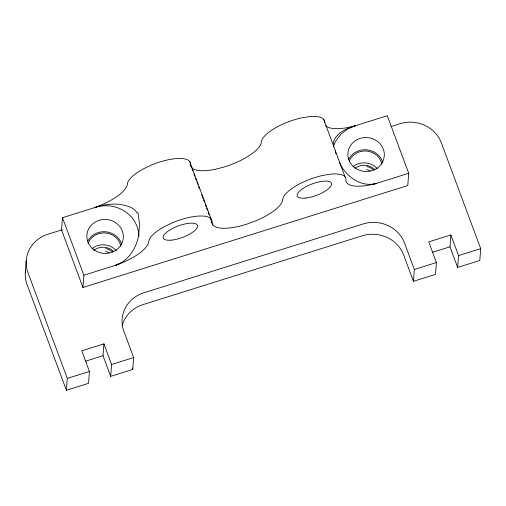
<?xml version="1.0" encoding="UTF-8"?>
<svg xmlns="http://www.w3.org/2000/svg" width="506" height="506" viewBox="0 0 506 506"><rect width="100%" height="100%" fill="white"/><g stroke="black" fill="none" stroke-linecap="round" stroke-linejoin="round"><path stroke-width="0.76" d="M25.3 272.734L26.204 260.875M82.94 287.484L83.882 275.232L115.798 265.214C128.745 260.824 136.493 247.902 138.733 234.993L139.529 224.177L138.049 212.849L136.968 212.754C133.584 206.79 126.26 205.834 120.213 204.342C111.459 203.576 102.674 204.683 94.401 207.681L62.485 217.7L61.549 229.952L82.94 287.484L407.773 185.519L408.709 173.267L387.311 115.735L355.395 125.754C346.673 128.195 337.186 132.496 333.568 141.427L333.29 146.582M390.86 126.576L399.904 123.742A32.58 30.328 4.4 0 1 441.358 142.85L480.7 248.636L479.796 260.495L457.645 267.446L458.556 255.587L450.878 234.948L428.734 241.9L436.406 262.538L435.502 274.397L413.434 281.323L414.344 269.464L404.528 243.076A32.58 30.328 4.4 0 0 363.074 223.962L143.906 292.759A32.58 30.328 4.4 0 0 123.843 331.183L133.66 357.571L132.755 369.431L110.687 376.356L111.592 364.497L103.92 343.865L81.77 350.816L89.448 371.448L88.537 383.308L66.394 390.265L67.298 378.406L27.956 272.62A32.58 30.328 4.4 0 1 48.019 234.196L62.339 229.705M110.687 376.356L103.009 355.724L103.92 343.865M457.645 267.446L449.973 246.808L450.878 234.948M120.826 263.107L115.798 265.214A37.488 12.574 -20.4 0 0 148.751 241.615A33.466 11.227 -20.4 0 1 165.354 226.106L173.065 222.501A33.466 11.227 -20.4 0 1 211.938 221.78M408.709 173.267L376.793 183.286A32.599 30.347 4.4 0 1 371.461 184.696M85.293 361.284L103.009 355.724M432.257 252.374L449.973 246.808M67.298 378.406L89.448 371.448M111.592 364.497L133.66 357.571M414.344 269.464L436.406 262.538M458.556 255.587L480.7 248.636M339.26 162.255C345.535 176.17 360.98 187.992 376.793 183.286A37.488 12.574 -20.4 0 1 345.914 179.725A33.466 11.227 -20.4 0 0 330.924 174.134L323.397 175.31A33.466 11.227 -20.4 0 0 282.727 199.56A37.495 12.58 -20.4 0 1 255.486 220.977L246.289 224.316A37.495 12.58 -20.4 0 1 211.919 221.786M413.434 281.323L403.624 254.935A32.58 30.328 4.4 0 0 362.163 235.821L143.002 304.625A32.58 30.328 4.4 0 0 122.18 325.434M323.682 119.378L345.079 176.91M189.706 161.433L211.103 218.965M192.027 168.877L192.849 171.091M193.95 174.039L194.772 176.252M195.594 178.466L196.417 180.68M196.967 182.154L197.789 184.367M198.611 186.581L199.434 188.795M201.628 194.696L203.001 198.384M203.551 199.857L204.373 202.071M205.196 204.285L206.018 206.492M206.568 207.972L207.39 210.18M208.213 212.393L209.035 214.607M210.129 217.561L212.874 224.936M132.205 367.963L132.755 369.431M62.485 217.7L83.882 275.232M66.394 390.265L27.052 284.48A32.58 30.328 4.4 0 1 25.496 270.761M335.219 150.959L335.876 153.71M93.971 250.274A14.332 13.346 4.4 0 1 113.66 251.539M355.048 168.321A14.332 13.346 4.4 0 1 374.744 169.586M366.856 166.531A14.478 13.055 21.7 0 1 373.529 169.927M366.629 169.497A14.478 13.055 21.7 0 1 370.177 170.8M105.773 248.484A14.478 13.055 21.7 0 1 112.446 251.88M105.552 251.45A14.478 13.055 21.7 0 1 109.094 252.76M190.534 163.476A33.466 11.227 -20.4 0 0 151.667 164.969L143.957 168.574A33.466 11.227 -20.4 0 0 127.354 184.083A37.488 12.574 -20.4 0 1 94.401 207.681A32.599 30.347 4.4 0 1 138.821 236.606M191.464 167.404A37.495 12.58 -20.4 0 0 215.752 169.2L224.892 166.784A37.495 12.58 -20.4 0 0 261.33 142.028A33.466 11.227 -20.4 0 1 302.006 117.778L309.533 116.601A33.466 11.227 -20.4 0 1 324.523 122.193M191.085 166.853A37.495 12.58 -20.4 0 1 190.528 164.254M87.747 241.128A18.241 16.983 4.4 0 1 106.013 231.811A18.241 16.983 4.4 0 1 121.845 244.714M348.742 159.207A18.241 16.983 4.4 0 1 367.002 149.884A18.241 16.983 4.4 0 1 382.84 162.787M325.668 125.596A37.488 12.574 -20.4 0 0 355.395 125.754L347.489 129.068L340.829 134.229L335.889 140.858A32.599 30.347 4.4 0 0 333.587 146.348M349.33 160.997A16.938 15.775 4.4 0 1 366.882 151.092A16.938 15.775 4.4 0 1 381.878 164.425M352.992 166.733A16.938 15.775 4.4 0 1 377.381 168.802M88.082 243.576A16.938 15.775 4.4 0 1 105.514 232.988A16.938 15.775 4.4 0 1 120.877 246.359M91.991 248.661A16.938 15.775 4.4 0 1 116.38 250.729M171.294 240.154A18.241 6.123 -20.4 0 0 197.568 226.29A18.241 6.123 -20.4 0 0 172.173 228.649A18.241 6.123 -20.4 0 0 171.294 240.154M93.18 249.186A18.241 16.983 4.4 0 0 123.015 239.819A18.241 16.983 4.4 0 0 99.106 220.338A18.241 16.983 4.4 0 0 93.18 249.186M354.168 167.258A18.241 16.983 4.4 0 0 384.003 157.897A18.241 16.983 4.4 0 0 360.101 138.416A18.241 16.983 4.4 0 0 354.168 167.258M305.27 198.099A18.241 6.123 -20.4 0 0 331.55 184.235A18.241 6.123 -20.4 0 0 306.149 186.594A18.241 6.123 -20.4 0 0 305.27 198.099"/></g></svg>
